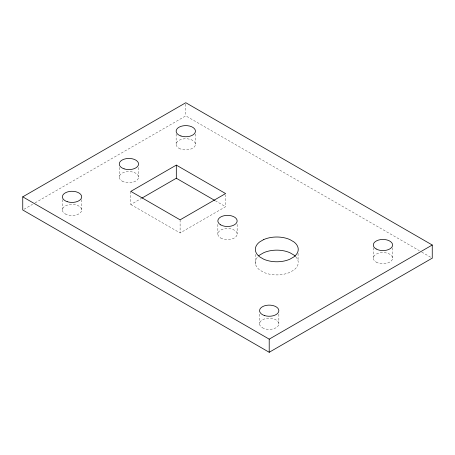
<?xml version="1.0" encoding="UTF-8"?>
<svg xmlns="http://www.w3.org/2000/svg" width="455" height="455" viewBox="0 0 455 455"><rect width="100%" height="100%" fill="white"/><g stroke="black" fill="none" stroke-linecap="round" stroke-linejoin="round"><path stroke-width="0.34" stroke-dasharray="2.27 1.71" d="M23.978 209.277L32.595 204.306M35.058 202.885L185.794 115.854L419.345 250.694M130.812 191.379L130.812 204.517L141.266 198.482M130.812 204.517L180.106 232.971L225.606 206.706L225.606 194.95M421.802 252.115L432.25 258.15M215.261 200.729L225.606 206.706M392.608 247.776L392.608 258.15M373.305 247.776L373.305 258.15M298.071 253.355L298.071 260.96M278.858 314.143L278.858 323.818M259.555 314.143L259.555 323.818M255.517 254.413L255.517 264.093M237.152 224.389L237.152 234.069M217.848 224.389L217.848 234.069M195.445 133.946L195.445 144.315M185.794 104.104L185.794 115.854M180.106 219.839L180.106 232.971M176.142 133.946L176.142 144.315M138.57 167.474L138.57 177.149M119.267 167.474L119.267 177.149M81.695 199.62L81.695 209.988M62.392 199.62L62.392 209.988M295.858 256.853A21.448 12.382 0 0 1 293.759 270.105L289.784 272.38A21.448 12.382 0 0 1 263.667 272.323L259.725 270.025A21.448 12.382 0 0 1 258.258 256.29M65.219 213.93A9.652 5.574 0 0 0 81.365 211.427A9.652 5.574 0 0 0 69.541 204.602A9.652 5.574 0 0 0 65.219 213.93M122.094 181.09A9.652 5.574 0 0 0 138.24 178.593A9.652 5.574 0 0 0 126.416 171.768A9.652 5.574 0 0 0 122.094 181.09M178.969 148.256A9.652 5.574 0 0 0 195.115 145.759A9.652 5.574 0 0 0 183.291 138.934A9.652 5.574 0 0 0 178.969 148.256M220.675 238.011A9.652 5.574 0 0 0 236.822 235.508A9.652 5.574 0 0 0 225.003 228.683A9.652 5.574 0 0 0 220.675 238.011M262.381 327.759A9.652 5.574 0 0 0 278.534 325.262A9.652 5.574 0 0 0 266.71 318.437A9.652 5.574 0 0 0 262.381 327.759M376.131 262.086A9.652 5.574 0 0 0 392.284 259.589A9.652 5.574 0 0 0 380.46 252.764A9.652 5.574 0 0 0 376.131 262.086"/><path stroke-width="0.68" d="M22.75 196.85L185.794 102.722L432.25 245.012L432.25 258.15L269.206 352.278L22.75 209.988L22.75 196.85L269.206 339.146L432.25 245.012M176.312 165.108L130.812 191.379L180.106 219.839L225.606 193.568L176.312 165.108L176.312 178.246L214.652 200.382M141.88 198.124L176.312 178.246M269.206 339.146L269.206 352.278M258.747 255.829A21.448 12.382 0 0 1 259.828 254.948L263.803 252.673A21.448 12.382 0 0 1 289.915 252.73L293.862 255.027A21.448 12.382 0 0 1 295.409 256.375M263.803 239.535L259.828 241.815A21.448 12.382 0 0 0 259.725 256.893L263.667 259.185A21.448 12.382 0 0 0 289.784 259.248L293.759 256.967A21.448 12.382 0 0 0 293.862 241.889L289.915 239.597A21.448 12.382 0 0 0 263.803 239.535M67.215 201.679A9.652 5.574 0 0 0 81.695 196.85A9.652 5.574 0 0 0 67.215 192.027A9.652 5.574 0 0 0 67.215 201.679M124.09 168.845A9.652 5.574 0 0 0 138.57 164.016A9.652 5.574 0 0 0 124.09 159.187A9.652 5.574 0 0 0 124.09 168.845M180.965 136.005A9.652 5.574 0 0 0 195.445 131.182A9.652 5.574 0 0 0 180.965 126.353A9.652 5.574 0 0 0 180.965 136.005M220.675 224.872A9.652 5.574 0 0 0 236.822 222.376A9.652 5.574 0 0 0 225.003 215.551A9.652 5.574 0 0 0 220.675 224.872M264.383 315.514A9.652 5.574 0 0 0 278.858 310.685A9.652 5.574 0 0 0 264.383 305.862A9.652 5.574 0 0 0 264.383 315.514M376.131 248.953A9.652 5.574 0 0 0 392.284 246.456A9.652 5.574 0 0 0 380.46 239.631A9.652 5.574 0 0 0 376.131 248.953"/></g></svg>
